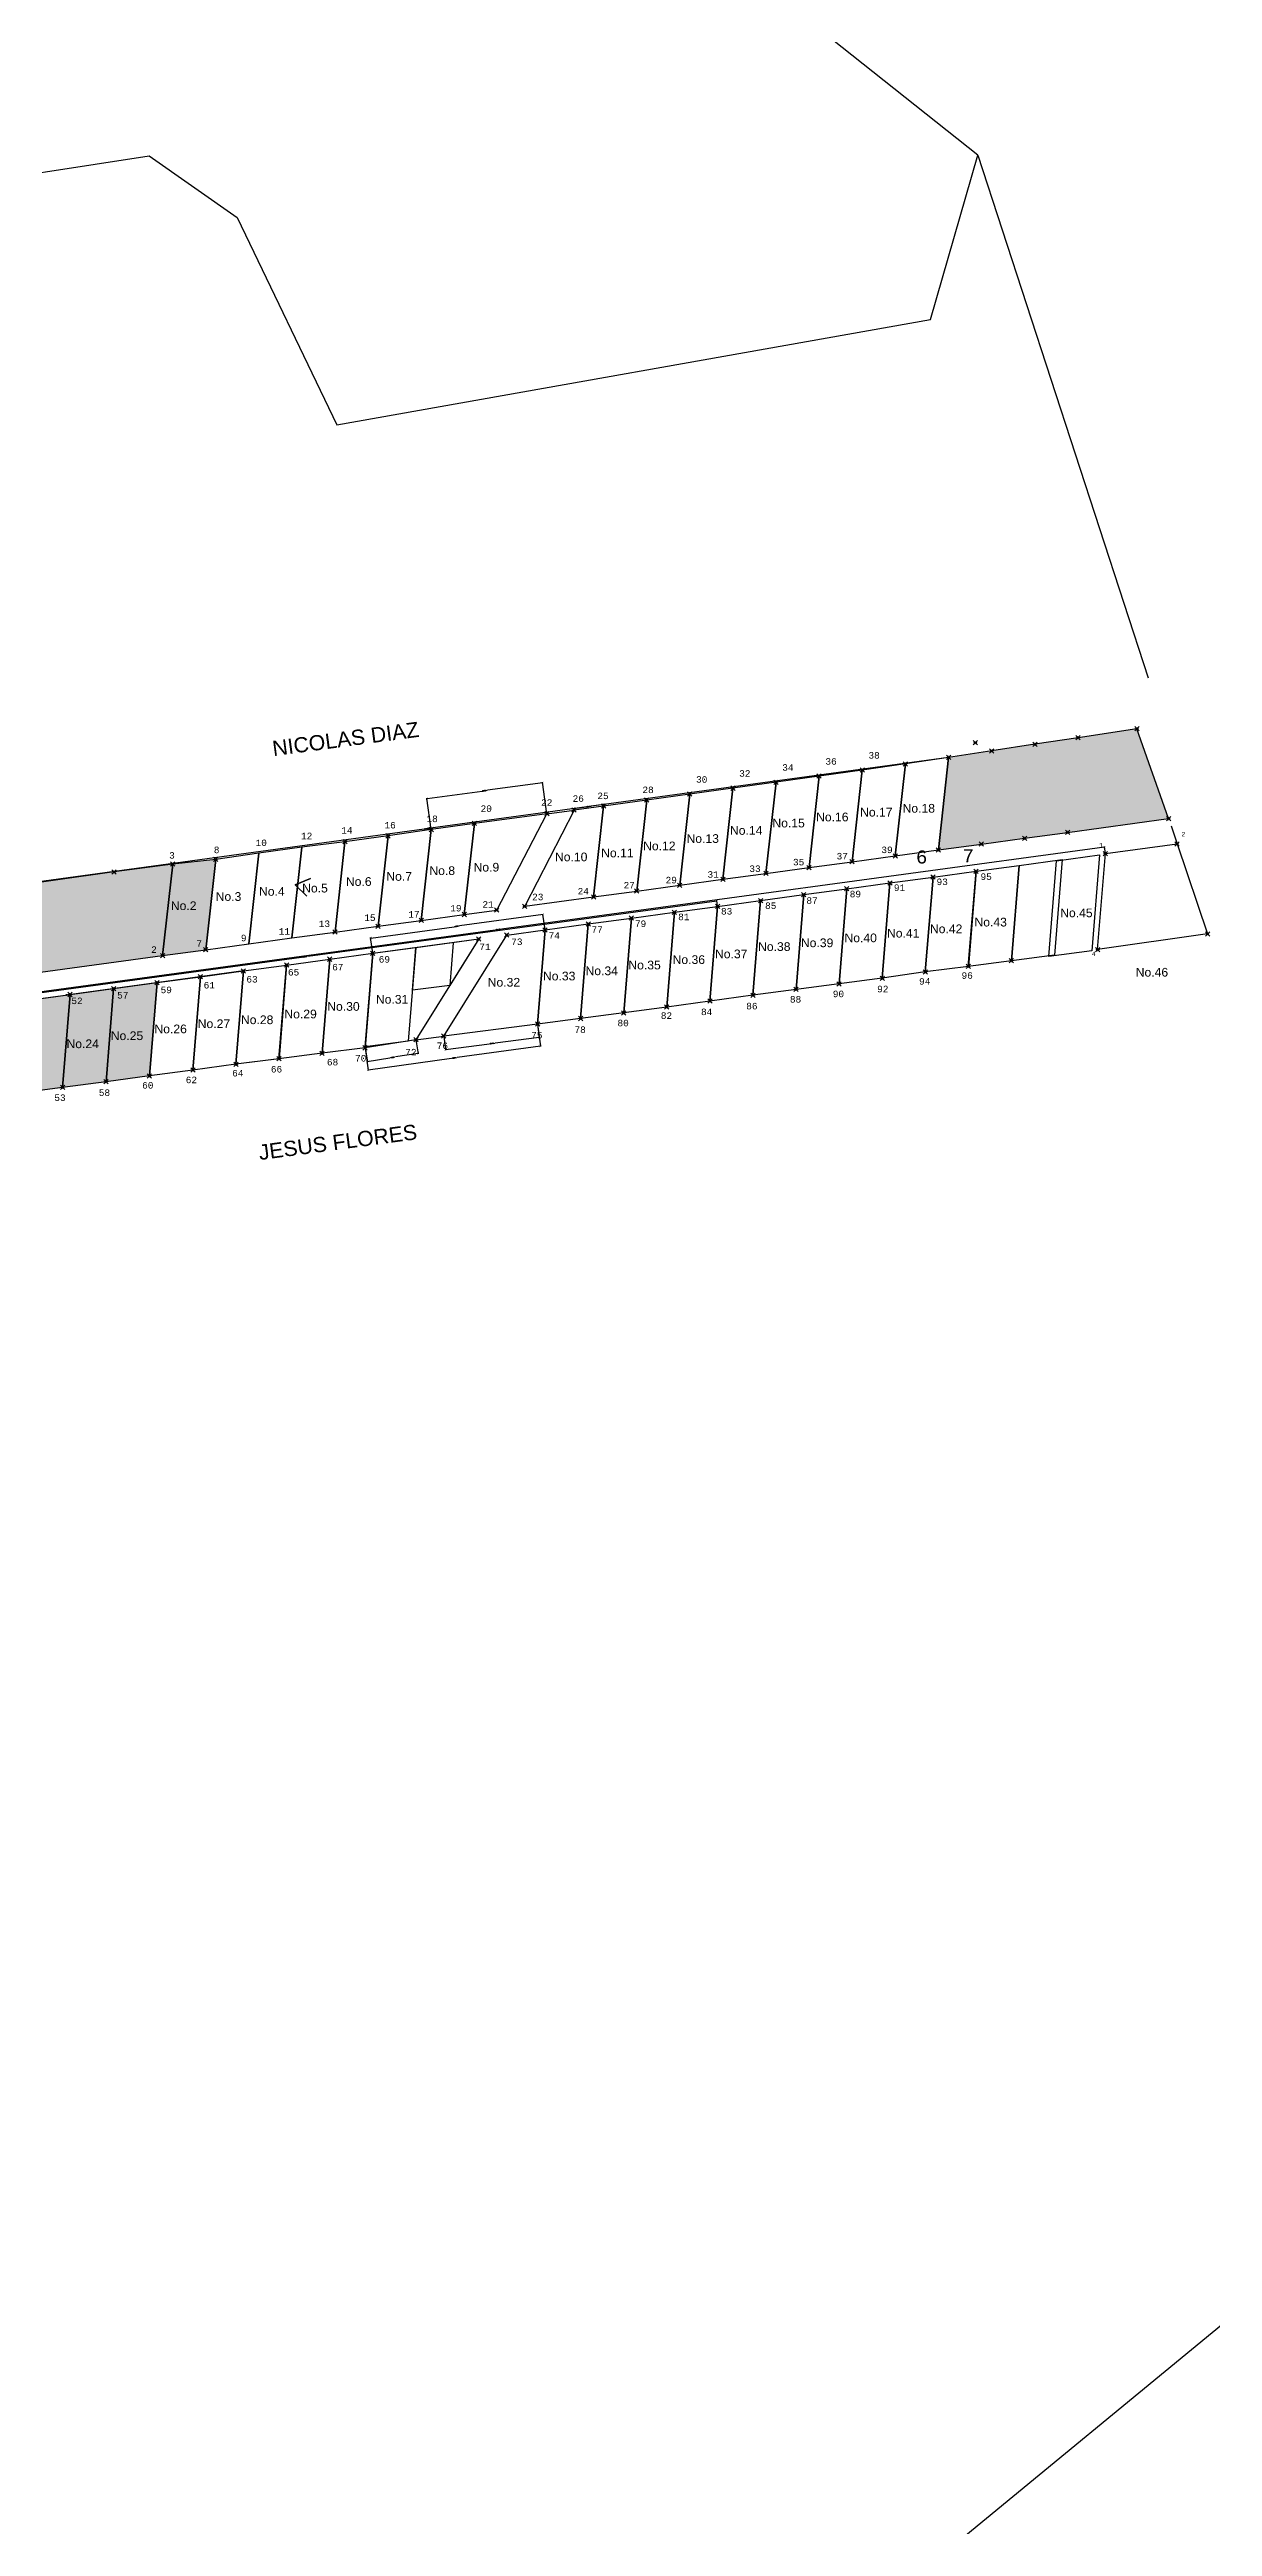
# Model space of a CAD drawing. Header units: millimetres. Extents: x 553705 to 560987, y 1303667 to 1309938.
# Drawn here: x 554193 to 554460, y 1306760 to 1307329 of the extents above; entities that cross this region are included whole.
import ezdxf

# ---------------------------------------------------------------- set-up
doc = ezdxf.new("R2010")
doc.units = ezdxf.units.MM
doc.header["$PDMODE"] = 35
doc.header["$PDSIZE"] = 0.5
for name, color, linetype in [('2', 7, 'Continuous'), ('CVL_CUADCON_TIT', 1, 'Continuous'), ('CVL_PUNTO', 250, 'Continuous'), ('CVL_PUNTO_NUM', 2, 'Continuous'), ('texto', 212, 'Continuous')]:
    doc.layers.add(name, color=color, linetype=linetype)
doc.styles.add('MONOTXT4', font='Monotxt4.shx')
doc.styles.add('PUNTOS PI', font='arial.ttf', dxfattribs={"height": 1.5})
doc.styles.add('ROMANS', font='ROMANS', dxfattribs={"height": 0.2})
doc.dimstyles.new('STANDARD$0', dxfattribs={"dimtxt": 0.6, "dimasz": 0.5, "dimexe": 0.125, "dimexo": 0.000625, "dimgap": 0.0625, "dimtad": 0, "dimzin": 1, "dimdsep": 46, "dimtxsty": 'ROMANS', "dimblk1": 'ARCHTICK', "dimblk2": 'ARCHTICK', "dimsah": 1, "dimcen": 2.5, "dimclrd": 1, "dimclre": 1, "dimclrt": 30, "dimaunit": 1, "dimadec": 0, "dimazin": 0, "dimtfac": 1, "dimtix": 1, "dimtofl": 0, "dimtmove": 1, "dimatfit": 3, "dimldrblk": 'ARCHTICK', "dimfxl": 1, "dimtolj": 1, "dimtzin": 1, "dimarcsym": 0})

# ---------------------------------------------------------------- blocks, each defined once
blk = doc.blocks.new('_ARCHTICK')
at = {"color": 0, "linetype": 'ByBlock', "const_width": 0.15}
blk.add_lwpolyline([(-0.5, -0.5), (0.5, 0.5)], dxfattribs=at)
blk = doc.blocks.new('*D404')
at = {"layer": 'CVL_CUADCON_TIT', "color": 1, "lineweight": -2, "ltscale": 0.5, "transparency": 16777216}
for p, q in [((554399.32, 1307166.11), (554280.22, 1307149.86)), ((554399.32, 1307166.11), (554399.3, 1307166.24)), ((554159.65, 1307133.42), (554278.75, 1307149.66)), ((554159.65, 1307133.42), (554159.64, 1307133.54))]:
    blk.add_line(p, q, dxfattribs=at)
at = {"layer": 'Defpoints', "color": 0, "lineweight": 30, "ltscale": 0.5, "transparency": 16777216}
for p in [(554399.32, 1307166.11), (554159.65, 1307133.42), (554159.65, 1307133.42)]:
    blk.add_point(p, dxfattribs=at)
at = {"layer": 'CVL_CUADCON_TIT', "color": 1, "lineweight": -2, "ltscale": 0.5, "transparency": 16777216, "xscale": 0.5, "yscale": 0.5, "zscale": 0.5}
for p, rotation in [((554399.32, 1307166.11), 7.769022324622207), ((554159.65, 1307133.42), 187.7690223246222)]:
    blk.add_blockref('_ARCHTICK', p, dxfattribs=dict(at, rotation=rotation))
at = {"layer": 'CVL_CUADCON_TIT', "color": 30, "ltscale": 0.5, "transparency": 16777216, "insert": (554279.49, 1307149.76), "char_height": 0.2, "attachment_point": 5, "rotation": 7.769, "style": 'ROMANS'}
blk.add_mtext('\\A1;241.88m.', dxfattribs=at)
blk = doc.blocks.new('*D408')
at = {"layer": 'CVL_CUADCON_TIT', "color": 1, "lineweight": -2, "ltscale": 0.5, "transparency": 16777216}
for p, q in [((554237.2, 1307117.05), (554197.58, 1307111.66)), ((554237.2, 1307117.05), (554237.19, 1307117.17)), ((554156.67, 1307106.1), (554196.3, 1307111.49)), ((554156.67, 1307106.1), (554156.66, 1307106.22))]:
    blk.add_line(p, q, dxfattribs=at)
at = {"layer": 'Defpoints', "color": 0, "lineweight": 30, "ltscale": 0.5, "transparency": 16777216}
for p in [(554237.2, 1307117.05), (554237.2, 1307117.05), (554156.67, 1307106.1)]:
    blk.add_point(p, dxfattribs=at)
at = {"layer": 'CVL_CUADCON_TIT', "color": 1, "lineweight": -2, "ltscale": 0.5, "transparency": 16777216, "xscale": 0.5, "yscale": 0.5, "zscale": 0.5}
for p, rotation in [((554237.2, 1307117.05), 7.744924820768299), ((554156.67, 1307106.1), 187.7449248207683)]:
    blk.add_blockref('_ARCHTICK', p, dxfattribs=dict(at, rotation=rotation))
at = {"layer": 'CVL_CUADCON_TIT', "color": 30, "lineweight": 30, "ltscale": 0.5, "transparency": 16777216, "insert": (554196.94, 1307111.57), "char_height": 0.2, "attachment_point": 5, "rotation": 7.7449, "style": 'ROMANS'}
blk.add_mtext('\\A1;81.27m.', dxfattribs=at)
blk = doc.blocks.new('*D391')
at = {"layer": 'CVL_CUADCON_TIT', "color": 1, "lineweight": -2, "ltscale": 0.5, "transparency": 16777216}
for p, q in [((554265.17, 1307099.37), (554265.69, 1307096.12)), ((554265.67, 1307096.24), (554270.88, 1307097.07)), ((554277.35, 1307098.09), (554272.13, 1307097.27)), ((554276.85, 1307101.23), (554277.37, 1307097.97))]:
    blk.add_line(p, q, dxfattribs=at)
at = {"layer": 'Defpoints', "color": 0, "lineweight": 30, "ltscale": 0.5, "transparency": 16777216}
for p in [(554265.17, 1307099.37), (554276.85, 1307101.23), (554277.35, 1307098.09)]:
    blk.add_point(p, dxfattribs=at)
at = {"layer": 'CVL_CUADCON_TIT', "color": 1, "lineweight": -2, "ltscale": 0.5, "transparency": 16777216, "xscale": 0.5, "yscale": 0.5, "zscale": 0.5}
for p, rotation in [((554265.67, 1307096.24), 189.0294478044281), ((554277.35, 1307098.09), 9.029447804428154)]:
    blk.add_blockref('_ARCHTICK', p, dxfattribs=dict(at, rotation=rotation))
at = {"layer": 'CVL_CUADCON_TIT', "color": 30, "ltscale": 0.5, "transparency": 16777216, "insert": (554271.51, 1307097.17), "char_height": 0.2, "attachment_point": 5, "rotation": 9.0294, "style": 'ROMANS'}
blk.add_mtext('\\A1;11.82m.', dxfattribs=at)
blk = doc.blocks.new('*D392')
at = {"layer": 'CVL_CUADCON_TIT', "color": 1, "lineweight": -2, "ltscale": 0.5, "transparency": 16777216}
for p, q in [((554313.22, 1307154), (554313.16, 1307154.48)), ((554313.18, 1307154.36), (554316.02, 1307154.75)), ((554319.95, 1307155.29), (554317.11, 1307154.9)), ((554320, 1307154.92), (554319.94, 1307155.41))]:
    blk.add_line(p, q, dxfattribs=at)
at = {"layer": 'Defpoints', "color": 0, "lineweight": 30, "ltscale": 0.5, "transparency": 16777216}
for p in [(554313.22, 1307154), (554319.95, 1307155.29), (554320, 1307154.92)]:
    blk.add_point(p, dxfattribs=at)
at = {"layer": 'CVL_CUADCON_TIT', "color": 1, "lineweight": -2, "ltscale": 0.5, "transparency": 16777216, "xscale": 0.5, "yscale": 0.5, "zscale": 0.5}
for p, rotation in [((554313.18, 1307154.36), 187.7970989232813), ((554319.95, 1307155.29), 7.797098923281258)]:
    blk.add_blockref('_ARCHTICK', p, dxfattribs=dict(at, rotation=rotation))
at = {"layer": 'CVL_CUADCON_TIT', "color": 30, "ltscale": 0.5, "transparency": 16777216, "insert": (554316.56, 1307154.82), "char_height": 0.2, "attachment_point": 5, "rotation": 7.7971, "style": 'ROMANS'}
blk.add_mtext('\\A1;6.84m.', dxfattribs=at)
blk = doc.blocks.new('*D393')
at = {"layer": 'CVL_CUADCON_TIT', "color": 1, "lineweight": -2, "ltscale": 0.5, "transparency": 16777216}
for p, q in [((554306, 1307160.27), (554293.34, 1307158.55)), ((554306.97, 1307153.17), (554305.98, 1307160.4)), ((554280.37, 1307149.54), (554279.38, 1307156.77)), ((554279.4, 1307156.65), (554292.06, 1307158.38))]:
    blk.add_line(p, q, dxfattribs=at)
at = {"layer": 'Defpoints', "color": 0, "lineweight": 30, "ltscale": 0.5, "transparency": 16777216}
for p in [(554306, 1307160.27), (554306.97, 1307153.17), (554280.37, 1307149.54)]:
    blk.add_point(p, dxfattribs=at)
at = {"layer": 'CVL_CUADCON_TIT', "color": 1, "lineweight": -2, "ltscale": 0.5, "transparency": 16777216, "xscale": 0.5, "yscale": 0.5, "zscale": 0.5}
for p, rotation in [((554306, 1307160.27), 7.758086420749539), ((554279.4, 1307156.65), 187.7580864207495)]:
    blk.add_blockref('_ARCHTICK', p, dxfattribs=dict(at, rotation=rotation))
at = {"layer": 'CVL_CUADCON_TIT', "color": 30, "ltscale": 0.5, "transparency": 16777216, "insert": (554292.7, 1307158.46), "char_height": 0.2, "attachment_point": 5, "rotation": 7.7581, "style": 'ROMANS'}
blk.add_mtext('\\A1;26.85m.', dxfattribs=at)
blk = doc.blocks.new('*D394')
at = {"layer": 'CVL_CUADCON_TIT', "color": 1, "lineweight": -2, "ltscale": 0.5, "transparency": 16777216}
for p, q in [((554283.26, 1307102.07), (554283.68, 1307098.87)), ((554304.81, 1307104.84), (554305.22, 1307101.65)), ((554283.66, 1307099), (554293.79, 1307100.3)), ((554305.21, 1307101.77), (554295.08, 1307100.47))]:
    blk.add_line(p, q, dxfattribs=at)
at = {"layer": 'Defpoints', "color": 0, "lineweight": 30, "ltscale": 0.5, "transparency": 16777216}
for p in [(554283.26, 1307102.07), (554304.81, 1307104.84), (554305.21, 1307101.77)]:
    blk.add_point(p, dxfattribs=at)
at = {"layer": 'CVL_CUADCON_TIT', "color": 1, "lineweight": -2, "ltscale": 0.5, "transparency": 16777216, "xscale": 0.5, "yscale": 0.5, "zscale": 0.5}
for p, rotation in [((554305.21, 1307101.77), 7.330248543151494), ((554283.66, 1307099), 187.3302485431515)]:
    blk.add_blockref('_ARCHTICK', p, dxfattribs=dict(at, rotation=rotation))
at = {"layer": 'CVL_CUADCON_TIT', "color": 30, "ltscale": 0.5, "transparency": 16777216, "insert": (554294.43, 1307100.38), "char_height": 0.2, "attachment_point": 5, "rotation": 7.3302, "style": 'ROMANS'}
blk.add_mtext('\\A1;21.73m.', dxfattribs=at)
blk = doc.blocks.new('*D400')
at = {"layer": 'CVL_CUADCON_TIT', "color": 1, "lineweight": -2, "ltscale": 0.5, "transparency": 16777216}
for p, q in [((554346.03, 1307133.11), (554251.98, 1307120.38)), ((554346.2, 1307131.87), (554346.02, 1307133.23)), ((554156.49, 1307107.45), (554250.54, 1307120.18)), ((554156.65, 1307106.22), (554156.47, 1307107.58))]:
    blk.add_line(p, q, dxfattribs=at)
at = {"layer": 'Defpoints', "color": 0, "lineweight": 30, "ltscale": 0.5, "transparency": 16777216}
for p in [(554346.03, 1307133.11), (554346.2, 1307131.87), (554156.65, 1307106.22)]:
    blk.add_point(p, dxfattribs=at)
at = {"layer": 'CVL_CUADCON_TIT', "color": 1, "lineweight": -2, "ltscale": 0.5, "transparency": 16777216, "xscale": 0.5, "yscale": 0.5, "zscale": 0.5}
for p, rotation in [((554346.03, 1307133.11), 7.707481178068563), ((554156.49, 1307107.45), 187.7074811780685)]:
    blk.add_blockref('_ARCHTICK', p, dxfattribs=dict(at, rotation=rotation))
at = {"layer": 'CVL_CUADCON_TIT', "color": 30, "lineweight": 30, "ltscale": 0.5, "transparency": 16777216, "insert": (554251.26, 1307120.28), "char_height": 0.2, "attachment_point": 5, "rotation": 7.7075, "style": 'ROMANS'}
blk.add_mtext('\\A1;191.27m.', dxfattribs=at)
blk = doc.blocks.new('*D401')
at = {"layer": 'CVL_CUADCON_TIT', "color": 1, "lineweight": -2, "ltscale": 0.5, "transparency": 16777216}
for p, q in [((554266.93, 1307121.09), (554266.44, 1307124.73)), ((554266.45, 1307124.6), (554285.63, 1307127.21)), ((554306.09, 1307130), (554286.91, 1307127.39)), ((554306.57, 1307126.48), (554306.07, 1307130.12))]:
    blk.add_line(p, q, dxfattribs=at)
at = {"layer": 'Defpoints', "color": 0, "lineweight": 30, "ltscale": 0.5, "transparency": 16777216}
for p in [(554306.09, 1307130), (554306.57, 1307126.48), (554266.93, 1307121.09)]:
    blk.add_point(p, dxfattribs=at)
at = {"layer": 'CVL_CUADCON_TIT', "color": 1, "lineweight": -2, "ltscale": 0.5, "transparency": 16777216, "xscale": 0.5, "yscale": 0.5, "zscale": 0.5}
for p, rotation in [((554306.09, 1307130), 7.744924820641802), ((554266.45, 1307124.6), 187.7449248206418)]:
    blk.add_blockref('_ARCHTICK', p, dxfattribs=dict(at, rotation=rotation))
at = {"layer": 'CVL_CUADCON_TIT', "color": 30, "lineweight": 30, "ltscale": 0.5, "transparency": 16777216, "insert": (554286.27, 1307127.3), "char_height": 0.2, "attachment_point": 5, "rotation": 7.7449, "style": 'ROMANS'}
blk.add_mtext('\\A1;40.00m.', dxfattribs=at)
blk = doc.blocks.new('*D402')
at = {"layer": 'CVL_CUADCON_TIT', "color": 1, "lineweight": -2, "ltscale": 0.5, "transparency": 16777216}
for p, q in [((554304.81, 1307104.84), (554305.53, 1307099.67)), ((554265.17, 1307099.37), (554265.89, 1307094.2)), ((554265.87, 1307094.33), (554285.05, 1307096.97)), ((554305.51, 1307099.79), (554286.33, 1307097.15))]:
    blk.add_line(p, q, dxfattribs=at)
at = {"layer": 'Defpoints', "color": 0, "lineweight": 30, "ltscale": 0.5, "transparency": 16777216}
for p in [(554304.81, 1307104.84), (554265.17, 1307099.37), (554305.51, 1307099.79)]:
    blk.add_point(p, dxfattribs=at)
at = {"layer": 'CVL_CUADCON_TIT', "color": 1, "lineweight": -2, "ltscale": 0.5, "transparency": 16777216, "xscale": 0.5, "yscale": 0.5, "zscale": 0.5}
for p, rotation in [((554305.51, 1307099.79), 7.85322969838891), ((554265.87, 1307094.33), 187.8532296983889)]:
    blk.add_blockref('_ARCHTICK', p, dxfattribs=dict(at, rotation=rotation))
at = {"layer": 'CVL_CUADCON_TIT', "color": 30, "lineweight": 30, "ltscale": 0.5, "transparency": 16777216, "insert": (554285.69, 1307097.06), "char_height": 0.2, "attachment_point": 5, "rotation": 7.8532, "style": 'ROMANS'}
blk.add_mtext('\\A1;40.02m.', dxfattribs=at)
blk = doc.blocks.new('*D410')
at = {"layer": 'CVL_CUADCON_TIT', "color": 1, "lineweight": -2, "ltscale": 0.5, "transparency": 16777216}
for p, q in [((554435.18, 1307145.49), (554296.56, 1307126.67)), ((554435.38, 1307144), (554435.16, 1307145.62)), ((554156.46, 1307107.65), (554295.08, 1307126.47)), ((554156.66, 1307106.16), (554156.44, 1307107.77))]:
    blk.add_line(p, q, dxfattribs=at)
at = {"layer": 'Defpoints', "color": 0, "lineweight": 30, "ltscale": 0.5, "transparency": 16777216}
for p in [(554435.38, 1307144), (554156.46, 1307107.65), (554156.66, 1307106.16)]:
    blk.add_point(p, dxfattribs=at)
at = {"layer": 'CVL_CUADCON_TIT', "color": 1, "lineweight": -2, "ltscale": 0.5, "transparency": 16777216, "xscale": 0.5, "yscale": 0.5, "zscale": 0.5}
for p, rotation in [((554435.18, 1307145.49), 7.732129826291612), ((554156.46, 1307107.65), 187.7321298262917)]:
    blk.add_blockref('_ARCHTICK', p, dxfattribs=dict(at, rotation=rotation))
at = {"layer": 'CVL_CUADCON_TIT', "color": 30, "lineweight": 30, "ltscale": 0.5, "transparency": 16777216, "insert": (554295.82, 1307126.57), "char_height": 0.2, "attachment_point": 5, "rotation": 7.7321, "style": 'ROMANS'}
blk.add_mtext('\\A1;281.27m.', dxfattribs=at)

msp = doc.modelspace()

# ---------------------------------------------------------------- hatches: boundary and pattern name
at = {"layer": 'CVL_CUADCON_TIT', "lineweight": 30, "ltscale": 0.5}
h = msp.add_hatch(color=1, dxfattribs=at)
h.paths.add_polyline_path([(554442.627, 1307172.682), (554429.095, 1307170.626), (554419.169, 1307169.119), (554409.243, 1307167.616), (554399.317, 1307166.113), (554396.97, 1307144.834), (554406.879, 1307146.182), (554416.788, 1307147.529), (554426.697, 1307148.877), (554449.907, 1307152.034)])
h.paths.add_polyline_path([(554220.93, 1307141.595), (554207.458, 1307139.782), (554179.355, 1307135.862), (554170.157, 1307134.72), (554169.821, 1307113.941), (554218.612, 1307120.577)])
h.paths.add_polyline_path([(554230.809, 1307142.672), (554220.93, 1307141.595), (554218.612, 1307120.577), (554228.521, 1307121.924)])
h.paths.add_polyline_path([(554197.327, 1307111.627), (554169.723, 1307107.872), (554169.383, 1307086.85), (554177.029, 1307087.82), (554195.598, 1307090.27)])
h.paths.add_polyline_path([(554169.723, 1307107.872), (554158.988, 1307106.412), (554159.57, 1307096.733), (554159.747, 1307085.624), (554166.724, 1307086.512), (554169.383, 1307086.85)])
h.paths.add_polyline_path([(554170.157, 1307134.72), (554159.654, 1307133.415), (554158.173, 1307119.973), (554158.627, 1307112.419), (554169.821, 1307113.941)])
h.paths.add_polyline_path([(554217.321, 1307114.346), (554207.332, 1307112.987), (554205.6, 1307091.595), (554215.587, 1307092.92)])
h.paths.add_polyline_path([(554207.332, 1307112.987), (554197.327, 1307111.627), (554195.598, 1307090.27), (554205.6, 1307091.595)])
h.paths.add_polyline_path([(554185.084, 1307126.061), (554192.006, 1307126.061), (554192.006, 1307129.122), (554185.084, 1307129.122)], flags=24)
h.paths.add_polyline_path([(554215.808, 1307120.819), (554217.558, 1307120.819), (554217.558, 1307123.069), (554215.808, 1307123.069)], flags=24)
h.paths.add_polyline_path([(554219.993, 1307130.486), (554226.915, 1307130.486), (554226.915, 1307133.548), (554219.993, 1307133.548)], flags=24)
h.paths.add_polyline_path([(554226.224, 1307122.236), (554227.974, 1307122.236), (554227.974, 1307124.486), (554226.224, 1307124.486)], flags=24)
h.paths.add_polyline_path([(554170.624, 1307096.875), (554179.102, 1307096.875), (554179.102, 1307099.94), (554170.624, 1307099.94)], flags=24)
h.paths.add_polyline_path([(554206.18, 1307100.611), (554214.657, 1307100.611), (554214.657, 1307103.675), (554206.18, 1307103.675)], flags=24)
h.paths.add_polyline_path([(554207.997, 1307110.32), (554211.175, 1307110.32), (554211.175, 1307112.57), (554207.997, 1307112.57)], flags=24)
h.paths.add_polyline_path([(554196, 1307098.756), (554204.476, 1307098.756), (554204.476, 1307101.818), (554196, 1307101.818)], flags=24)
h.paths.add_polyline_path([(554197.463, 1307109.048), (554200.642, 1307109.048), (554200.642, 1307111.298), (554197.463, 1307111.298)], flags=24)

# ---------------------------------------------------------------- linework, layer by layer
at = {"color": 1}
for p, q in [((554306.969, 1307153.167), (554313.225, 1307153.996)), ((554276.848, 1307101.228), (554283.265, 1307102.069))]:
    msp.add_line(p, q, dxfattribs=at)
for points in [[(554377.153, 1307142.139), (554387.062, 1307143.487), (554389.391, 1307164.61), (554379.475, 1307163.195)], [(554387.062, 1307143.487), (554396.97, 1307144.834), (554399.317, 1307166.113), (554389.391, 1307164.61)], [(554337.518, 1307136.748), (554347.426, 1307138.096), (554349.736, 1307159.042), (554339.825, 1307157.669)], [(554347.426, 1307138.096), (554357.335, 1307139.444), (554359.648, 1307160.414), (554349.736, 1307159.042)], [(554357.335, 1307139.444), (554367.244, 1307140.791), (554369.561, 1307161.803), (554359.648, 1307160.414)], [(554367.244, 1307140.791), (554377.153, 1307142.139), (554379.475, 1307163.195), (554369.561, 1307161.803)], [(554287.974, 1307130.01), (554295.433, 1307131.025), (554306.969, 1307153.167), (554290.284, 1307150.956)], [(554301.873, 1307131.901), (554317.7, 1307134.053), (554320.002, 1307154.924), (554313.225, 1307153.996)], [(554317.7, 1307134.053), (554327.609, 1307135.401), (554329.913, 1307156.297), (554320.002, 1307154.924)], [(554327.609, 1307135.401), (554337.518, 1307136.748), (554339.825, 1307157.669), (554329.913, 1307156.297)], [(554258.247, 1307125.967), (554268.156, 1307127.315), (554270.447, 1307148.087), (554260.538, 1307146.738)], [(554268.156, 1307127.315), (554278.065, 1307128.663), (554280.368, 1307149.543), (554270.447, 1307148.087)], [(554278.065, 1307128.663), (554287.974, 1307130.01), (554290.284, 1307150.956), (554280.368, 1307149.543)], [(554218.612, 1307120.577), (554228.521, 1307121.924), (554230.809, 1307142.672), (554220.93, 1307141.595)], [(554228.521, 1307121.924), (554238.43, 1307123.272), (554240.726, 1307144.096), (554230.809, 1307142.672)], [(554248.339, 1307124.62), (554258.247, 1307125.967), (554260.538, 1307146.738), (554250.64, 1307145.485)], [(554415.562, 1307141.308), (554425.471, 1307142.655), (554423.694, 1307120.7), (554413.788, 1307119.387)], [(554424.134, 1307142.34), (554434.042, 1307143.688), (554432.258, 1307121.634), (554422.357, 1307120.385)], [(554435.379, 1307144.003), (554451.866, 1307146.245), (554458.867, 1307125.559), (554433.595, 1307121.949)], [(554157.321, 1307112.241), (554218.612, 1307120.577), (554220.93, 1307141.595), (554207.458, 1307139.782), (554179.355, 1307135.862), (554159.654, 1307133.415)], [(554375.927, 1307135.917), (554385.836, 1307137.265), (554384.062, 1307115.349), (554374.157, 1307114.054)], [(554385.836, 1307137.265), (554395.744, 1307138.612), (554393.98, 1307116.817), (554384.062, 1307115.349)], [(554395.744, 1307138.612), (554405.653, 1307139.96), (554403.882, 1307118.08), (554393.98, 1307116.817)], [(554405.638, 1307139.958), (554415.547, 1307141.305), (554413.773, 1307119.385), (554403.867, 1307118.078)], [(554326.383, 1307129.179), (554336.292, 1307130.526), (554334.528, 1307108.74), (554324.619, 1307107.384)], [(554336.292, 1307130.526), (554346.2, 1307131.874), (554344.438, 1307110.102), (554334.528, 1307108.74)], [(554346.2, 1307131.874), (554356.109, 1307133.222), (554354.348, 1307111.461), (554344.438, 1307110.102)], [(554356.109, 1307133.222), (554366.018, 1307134.569), (554364.255, 1307112.785), (554354.348, 1307111.461)], [(554366.018, 1307134.569), (554375.927, 1307135.917), (554374.157, 1307114.054), (554364.255, 1307112.785)], [(554297.745, 1307125.284), (554306.565, 1307126.484), (554304.814, 1307104.841), (554283.265, 1307102.069)], [(554306.565, 1307126.484), (554316.474, 1307127.831), (554314.716, 1307106.113), (554304.814, 1307104.841)], [(554316.474, 1307127.831), (554326.383, 1307129.179), (554324.619, 1307107.384), (554314.716, 1307106.113)], [(554247.113, 1307118.398), (554257.021, 1307119.745), (554255.271, 1307098.114), (554245.369, 1307096.857)], [(554257.021, 1307119.745), (554266.93, 1307121.093), (554265.172, 1307099.373), (554255.271, 1307098.114)], [(554266.93, 1307121.093), (554291.306, 1307124.408), (554276.848, 1307101.228), (554265.172, 1307099.373)], [(554207.332, 1307112.987), (554217.321, 1307114.346), (554215.587, 1307092.92), (554205.6, 1307091.595)], [(554217.321, 1307114.346), (554227.295, 1307115.703), (554225.56, 1307094.259), (554215.587, 1307092.92)], [(554227.295, 1307115.703), (554237.204, 1307117.05), (554235.468, 1307095.599), (554225.56, 1307094.259)], [(554237.204, 1307117.05), (554247.113, 1307118.398), (554245.369, 1307096.857), (554235.468, 1307095.599)], [(554156.672, 1307106.097), (554197.327, 1307111.627), (554195.598, 1307090.27), (554177.029, 1307087.82), (554166.724, 1307086.512), (554155.745, 1307085.114)], [(554197.327, 1307111.627), (554207.332, 1307112.987), (554205.6, 1307091.595), (554195.598, 1307090.27)]]:
    msp.add_lwpolyline(points, close=True, dxfattribs=at)
msp.add_lwpolyline([(554450.474, 1307150.357), (554451.866, 1307146.245)], dxfattribs=at)
at = {"color": 1, "lineweight": 30}
msp.add_lwpolyline([(554238.43, 1307123.272), (554248.339, 1307124.62), (554250.64, 1307145.485), (554240.726, 1307144.096)], close=True, dxfattribs=at)
at = {"layer": '2', "color": 1, "linetype": 'Continuous'}
for p, q in [((554406.045, 1307304.496), (554202.949, 1307465.673)), ((554406.045, 1307304.496), (554445.193, 1307184.407)), ((554546.073, 1306874.951), (554270.114, 1306648.001))]:
    msp.add_line(p, q, dxfattribs=at)
msp.add_lwpolyline([(554118.131, 1307289.322), (554215.554, 1307304.322), (554235.721, 1307290.215), (554258.674, 1307242.516), (554395.144, 1307266.725), (554406.045, 1307304.496)], dxfattribs=at)
at = {"layer": 'CVL_CUADCON_TIT', "color": 1, "ltscale": 0.5, "flags": 128}
for points in [[(554449.907, 1307152.034), (554442.627, 1307172.682), (554429.095, 1307170.626), (554419.169, 1307169.119), (554409.243, 1307167.616), (554399.317, 1307166.113), (554396.97, 1307144.834), (554406.879, 1307146.182), (554416.788, 1307147.529), (554426.697, 1307148.877), (554449.907, 1307152.034)], [(554249.094, 1307136.855), (554252.619, 1307138.262), (554249.094, 1307136.855), (554251.802, 1307134.223)], [(554285.41, 1307123.507), (554284.616, 1307113.683)]]:
    msp.add_lwpolyline(points, dxfattribs=at)
msp.add_lwpolyline([(554442.627, 1307172.682), (554429.095, 1307170.626), (554419.169, 1307169.119), (554409.243, 1307167.616), (554399.317, 1307166.113), (554396.97, 1307144.834), (554406.879, 1307146.182), (554416.788, 1307147.529), (554426.697, 1307148.877), (554449.907, 1307152.034)], close=True, dxfattribs=at)
at = {"layer": 'CVL_CUADCON_TIT', "color": 1, "lineweight": 30, "ltscale": 0.5, "flags": 128}
for points in [[(554266.93, 1307121.088), (554276.84, 1307122.438), (554275.1, 1307100.898), (554265.19, 1307099.638)], [(554276.047, 1307112.615), (554276.84, 1307122.438), (554291.306, 1307124.408), (554284.616, 1307113.683)], [(554237.204, 1307117.045), (554247.114, 1307118.395), (554245.374, 1307096.855), (554235.464, 1307095.595)]]:
    msp.add_lwpolyline(points, close=True, dxfattribs=at)
at = {"layer": 'CVL_PUNTO', "color": 1, "ltscale": 0.5}
for p in [(554429.095, 1307170.626), (554442.627, 1307172.682), (554399.317, 1307166.113), (554405.46, 1307169.471), (554409.243, 1307167.616), (554419.169, 1307169.119), (554416.788, 1307147.529), (554426.697, 1307148.877), (554449.907, 1307152.034), (554396.97, 1307144.834), (554406.879, 1307146.182)]:
    msp.add_point(p, dxfattribs=at)
at = {"layer": 'CVL_PUNTO', "color": 1}
for p in [(554389.391, 1307164.61), (554349.736, 1307159.042), (554359.648, 1307160.414), (554369.561, 1307161.803), (554379.475, 1307163.195), (554306.969, 1307153.167), (554313.225, 1307153.996), (554320.002, 1307154.924), (554329.913, 1307156.297), (554339.825, 1307157.669), (554270.447, 1307148.087), (554280.368, 1307149.543), (554290.284, 1307150.956), (554220.93, 1307141.595), (554230.809, 1307142.672), (554260.538, 1307146.738), (554377.153, 1307142.139), (554387.062, 1307143.487), (554207.458, 1307139.782), (554337.518, 1307136.748), (554347.426, 1307138.096), (554357.335, 1307139.444), (554367.244, 1307140.791), (554375.927, 1307135.917), (554385.836, 1307137.265), (554395.744, 1307138.612), (554405.653, 1307139.96), (554287.974, 1307130.01), (554295.433, 1307131.025), (554301.873, 1307131.901), (554317.7, 1307134.053), (554327.609, 1307135.401), (554336.292, 1307130.526), (554346.2, 1307131.874), (554356.109, 1307133.222), (554366.018, 1307134.569), (554258.247, 1307125.967), (554268.156, 1307127.315), (554278.065, 1307128.663), (554291.306, 1307124.408), (554297.745, 1307125.284), (554306.565, 1307126.484), (554316.474, 1307127.831), (554326.383, 1307129.179), (554218.612, 1307120.577), (554228.521, 1307121.924), (554257.021, 1307119.745), (554266.93, 1307121.093), (554207.332, 1307112.987), (554217.321, 1307114.346), (554227.295, 1307115.703), (554237.204, 1307117.05), (554247.113, 1307118.398), (554364.255, 1307112.785), (554374.157, 1307114.054), (554384.062, 1307115.349), (554393.98, 1307116.817), (554403.882, 1307118.08), (554197.327, 1307111.627), (554324.619, 1307107.384), (554334.528, 1307108.74), (554344.438, 1307110.102), (554354.348, 1307111.461), (554283.265, 1307102.069), (554304.814, 1307104.841), (554314.716, 1307106.113), (554245.369, 1307096.857), (554255.271, 1307098.114), (554265.172, 1307099.373), (554276.848, 1307101.228), (554195.598, 1307090.27), (554205.6, 1307091.595), (554215.587, 1307092.92), (554225.56, 1307094.259), (554235.468, 1307095.599)]:
    msp.add_point(p, dxfattribs=at)
at = {"layer": 'CVL_PUNTO', "color": 1, "lineweight": 30, "ltscale": 0.5}
for p in [(554435.379, 1307144.003), (554451.866, 1307146.245), (554458.867, 1307125.559), (554413.788, 1307119.387), (554433.595, 1307121.949)]:
    msp.add_point(p, dxfattribs=at)

# ---------------------------------------------------------------- texts
at = {"layer": 'CVL_PUNTO_NUM', "color": 1, "style": 'MONOTXT4'}
for s, p in [('34', (554361.088, 1307163.046)), ('36', (554371, 1307164.436)), ('38', (554380.912, 1307165.829)), ('28', (554328.924, 1307157.905)), ('30', (554341.267, 1307160.3)), ('32', (554351.178, 1307161.673)), ('20', (554291.724, 1307153.587)), ('22', (554305.628, 1307154.989)), ('26', (554312.873, 1307155.894)), ('25', (554318.57, 1307156.527)), ('12', (554250.438, 1307147.312)), ('14', (554259.68, 1307148.605)), ('16', (554269.616, 1307149.78)), ('18', (554279.273, 1307151.24)), ('3', (554220.108, 1307142.843)), ('8', (554230.382, 1307144.103)), ('10', (554239.981, 1307145.728)), ('35', (554363.555, 1307141.295)), ('37', (554373.587, 1307142.665)), ('39', (554383.868, 1307144.118)), ('24', (554314.032, 1307134.61)), ('27', (554324.595, 1307135.997)), ('29', (554334.26, 1307137.165)), ('31', (554343.893, 1307138.454)), ('33', (554353.517, 1307139.786)), ('91', (554386.745, 1307135.42)), ('93', (554396.561, 1307136.771)), ('95', (554406.671, 1307137.953)), ('17', (554275.097, 1307129.303)), ('19', (554284.742, 1307130.708)), ('21', (554292.15, 1307131.573)), ('23', (554303.569, 1307133.287)), ('83', (554346.994, 1307130.002)), ('85', (554357.132, 1307131.275)), ('87', (554366.636, 1307132.461)), ('89', (554376.593, 1307133.962)), ('9', (554236.603, 1307123.854)), ('11', (554245.303, 1307125.376)), ('13', (554254.504, 1307127.129)), ('15', (554264.977, 1307128.535)), ('74', (554307.365, 1307124.431)), ('77', (554317.231, 1307125.803)), ('79', (554327.21, 1307127.14)), ('81', (554337.15, 1307128.706)), ('2', (554215.968, 1307121.194)), ('7', (554226.385, 1307122.611)), ('69', (554268.301, 1307118.952)), ('71', (554291.434, 1307121.831)), ('73', (554298.77, 1307122.992)), ('59', (554218.145, 1307111.931)), ('61', (554228.047, 1307113.006)), ('63', (554237.867, 1307114.373)), ('65', (554247.428, 1307115.988)), ('67', (554257.597, 1307117.169)), ('92', (554382.905, 1307112.129)), ('94', (554392.548, 1307113.882)), ('96', (554402.305, 1307115.225)), ('52', (554197.624, 1307109.423)), ('57', (554208.158, 1307110.695)), ('82', (554333.164, 1307106.027)), ('84', (554342.404, 1307106.891)), ('86', (554352.804, 1307108.207)), ('88', (554362.844, 1307109.775)), ('90', (554372.704, 1307111.009)), ('75', (554303.357, 1307101.531)), ('78', (554313.313, 1307102.786)), ('80', (554323.201, 1307104.317)), ('68', (554256.388, 1307095.33)), ('70', (554262.863, 1307096.219)), ('72', (554274.398, 1307097.626)), ('76', (554281.641, 1307099.097)), ('60', (554213.908, 1307090.008)), ('62', (554223.929, 1307091.249)), ('64', (554234.594, 1307092.793)), ('66', (554243.501, 1307093.7)), ('53', (554193.714, 1307087.16)), ('58', (554203.942, 1307088.318))]:
    msp.add_text(s, height=1.5, dxfattribs=at).set_placement(p)
at = {"layer": 'CVL_PUNTO_NUM', "color": 1, "lineweight": 30, "ltscale": 0.5, "style": 'MONOTXT4'}
for s, p in [('2', (554452.879, 1307147.969)), ('1', (554433.966, 1307145.418)), ('4', (554432.251, 1307120.468))]:
    msp.add_text(s, height=1, dxfattribs=at).set_placement(p)
at = {"layer": 'CVL_PUNTO_NUM', "color": 1, "ltscale": 0.5, "style": 'MONOTXT4'}
for s, p in [('6', (554391.836, 1307141.729)), ('7', (554402.568, 1307142.009))]:
    msp.add_text(s, height=3, dxfattribs=at).set_placement(p)
at = {"layer": 'texto', "color": 1, "style": 'PUNTOS PI'}
for s, p in [('NICOLAS DIAZ', (554244.091, 1307166.4)), ('JESUS FLORES', (554240.944, 1307073.564))]:
    msp.add_text(s, height=3.5, rotation=7.55267, dxfattribs=at).set_placement(p)
for s, p in [('No.16', (554368.862, 1307151.424)), ('No.17', (554378.98, 1307152.525)), ('No.18', (554388.748, 1307153.416)), ('No.13', (554339.074, 1307146.461)), ('No.14', (554349.066, 1307148.33)), ('No.15', (554358.816, 1307150.025)), ('No.9', (554290.109, 1307139.877)), ('No.10', (554308.828, 1307142.25)), ('No.11', (554319.442, 1307143.161)), ('No.12', (554329.091, 1307144.765)), ('No.4', (554240.776, 1307134.323)), ('No.5', (554250.696, 1307135.075)), ('No.6', (554260.76, 1307136.588)), ('No.7', (554270.046, 1307137.762)), ('No.8', (554279.953, 1307139.088)), ('No.2', (554220.503, 1307131.029)), ('No.3', (554230.81, 1307133.141)), ('No.45', (554424.989, 1307129.384)), ('No.40', (554375.392, 1307123.637)), ('No.41', (554385.169, 1307124.713)), ('No.42', (554395.044, 1307125.719)), ('No.43', (554405.279, 1307127.26)), ('No.35', (554325.7, 1307117.399)), ('No.36', (554335.872, 1307118.64)), ('No.37', (554345.622, 1307119.952)), ('No.38', (554355.524, 1307121.635)), ('No.39', (554365.373, 1307122.504)), ('No.32', (554293.356, 1307113.433)), ('No.33', (554306.066, 1307114.868)), ('No.34', (554315.851, 1307116.066)), ('No.46', (554442.355, 1307115.739)), ('No.29', (554246.606, 1307106.143)), ('No.30', (554256.463, 1307107.885)), ('No.31', (554267.649, 1307109.516)), ('No.25', (554206.691, 1307101.156)), ('No.26', (554216.728, 1307102.715)), ('No.27', (554226.684, 1307103.909)), ('No.28', (554236.623, 1307104.819)), ('No.24', (554196.51, 1307099.299))]:
    msp.add_text(s, height=2, dxfattribs=at).set_placement(p)

# ---------------------------------------------------------------- dimensions: what is measured, and where the dimension line sits
at = {"layer": 'CVL_CUADCON_TIT', "color": 1, "ltscale": 0.5}
for p1, p2, distance, picture, middle in [((554399.317, 1307166.113), (554159.654, 1307133.415), 0, '*D404', (554279.486, 1307149.764)), ((554280.368, 1307149.543), (554306.969, 1307153.167), 7.173, '*D393', (554292.7, 1307158.463)), ((554313.225, 1307153.996), (554320.002, 1307154.924), 0.364, '*D392', (554316.564, 1307154.821)), ((554283.265, 1307102.069), (554304.814, 1307104.841), -3.097, '*D394', (554294.434, 1307100.383)), ((554265.172, 1307099.373), (554276.848, 1307101.228), -3.173, '*D391', (554271.508, 1307097.167))]:
    dim = msp.add_aligned_dim(p1=p1, p2=p2, distance=distance, dimstyle='STANDARD$0', override={"dimpost": 'm.', "dimfxl": 31.75}, dxfattribs=at)
    dim.commit()
    dim.dimension.update_dxf_attribs({"geometry": picture, "text_midpoint": middle})
at = {"layer": 'CVL_CUADCON_TIT', "color": 1, "lineweight": 30, "ltscale": 0.5}
for p1, p2, distance, picture, middle in [((554435.379, 1307144.003), (554156.663, 1307106.16), -1.503, '*D410', (554295.819, 1307126.57)), ((554156.655, 1307106.221), (554346.2, 1307131.874), 1.243, '*D400', (554251.261, 1307120.28)), ((554266.931, 1307121.093), (554306.565, 1307126.484), 3.544, '*D401', (554286.271, 1307127.3)), ((554156.672, 1307106.097), (554237.204, 1307117.05), 0, '*D408', (554196.938, 1307111.574)), ((554265.172, 1307099.373), (554304.814, 1307104.841), -5.094, '*D402', (554285.689, 1307097.061))]:
    dim = msp.add_aligned_dim(p1=p1, p2=p2, distance=distance, dimstyle='STANDARD$0', override={"dimpost": 'm.', "dimfxl": 31.75}, dxfattribs=at)
    dim.commit()
    dim.dimension.update_dxf_attribs({"geometry": picture, "text_midpoint": middle})

doc.saveas('drawing.dxf')
